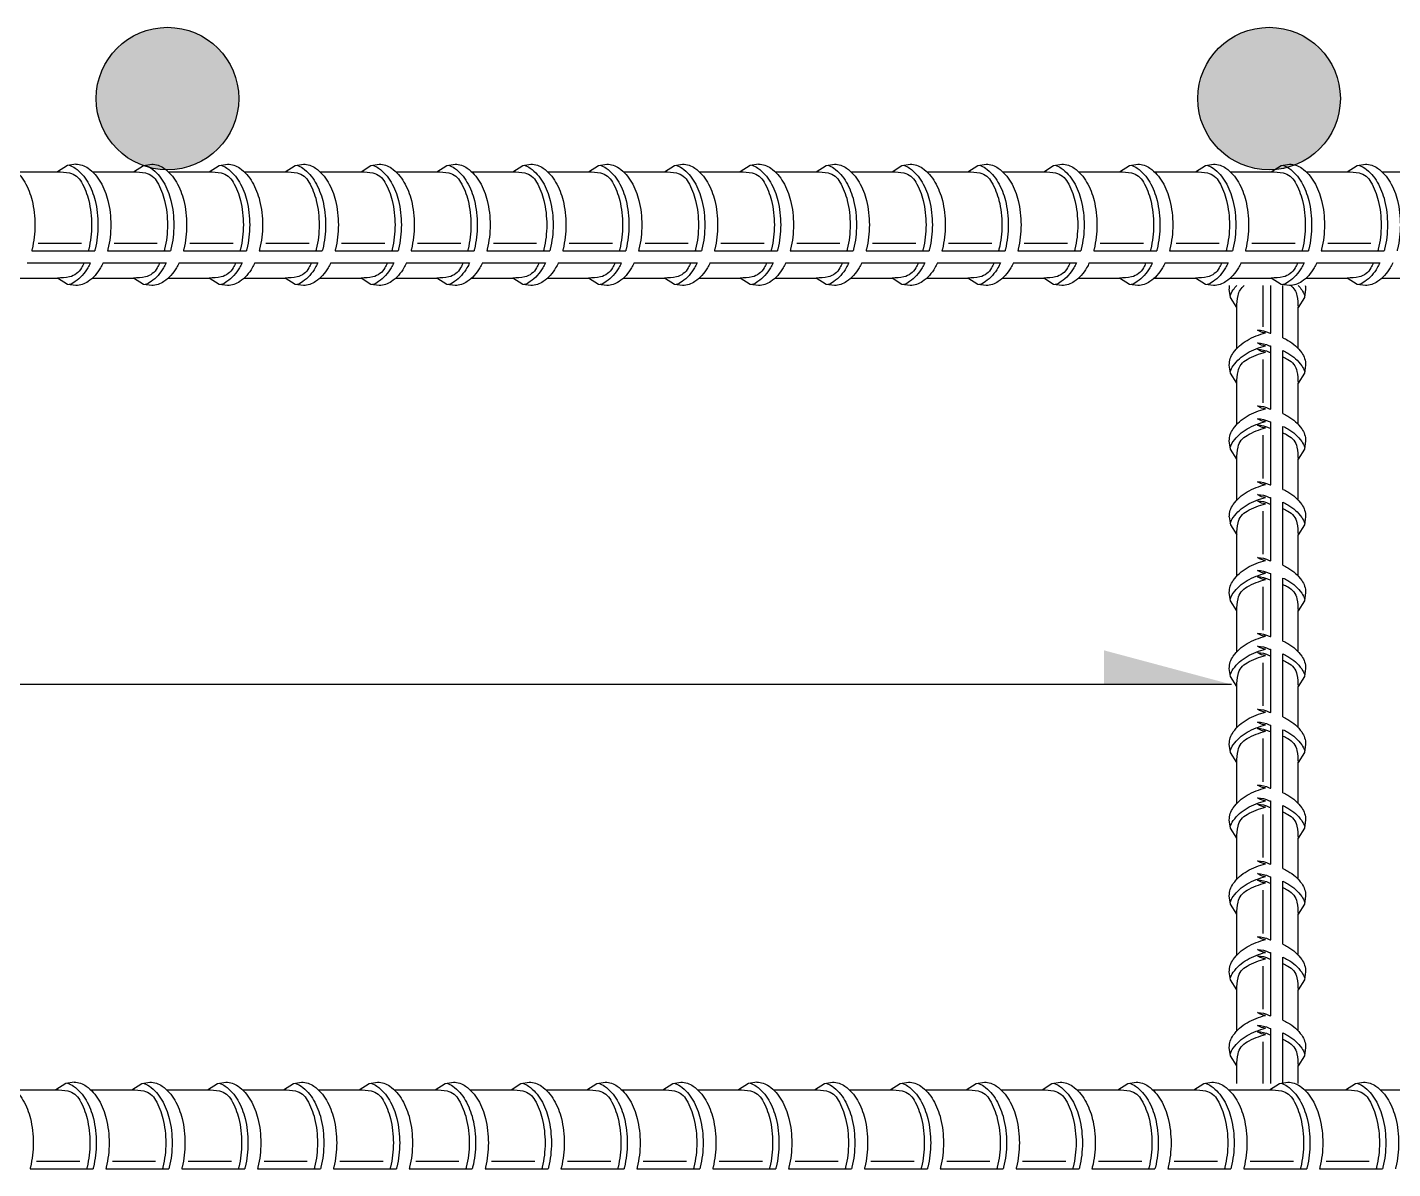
# Model space of a CAD drawing. Header units: millimetres. Extents: x -133 to 138, y -120 to 4.
# Drawn here: x -67.1 to -36.07, y -61.45 to -35.5 of the extents above; entities that cross this region are included whole.
import ezdxf

# ---------------------------------------------------------------- set-up
doc = ezdxf.new("R2010")
doc.units = ezdxf.units.MM
doc.header["$LTSCALE"] = 500
doc.header["$MEASUREMENT"] = 0

# ---------------------------------------------------------------- blocks, each defined once
blk = doc.blocks.new('arw1')
at = {"color": 1}
blk.add_solid([(0, 0), (2.898, 0.776), (2.898, 0)], dxfattribs=at)

msp = doc.modelspace()

# ---------------------------------------------------------------- hatches: boundary and pattern name
h = msp.add_hatch(color=1)
h.paths.add_polyline_path([(-87.321, -37.124, 1), (-90.561, -37.124, 1)])
h.paths.add_polyline_path([(-62.29, -37.124, 1), (-65.53, -37.124, 1)])
h.paths.add_polyline_path([(-37.258, -37.124, 1), (-40.498, -37.124, 1)])

# ---------------------------------------------------------------- linework, layer by layer
at = {"color": 1}
for p, q in [((-66.18, -38.644), (-66.407, -38.789)), ((-65.993, -38.617), (-66.18, -38.644)), ((-50.667, -38.644), (-50.893, -38.789)), ((-50.48, -38.617), (-50.667, -38.644)), ((-67.338, -38.789), (-66.403, -38.789)), ((-65.614, -38.789), (-64.68, -38.789)), ((-63.891, -38.789), (-62.956, -38.789)), ((-62.167, -38.789), (-61.232, -38.789)), ((-60.443, -38.789), (-59.509, -38.789)), ((-58.72, -38.789), (-57.785, -38.789)), ((-56.996, -38.789), (-56.061, -38.789)), ((-55.272, -38.789), (-54.338, -38.789)), ((-53.549, -38.789), (-52.614, -38.789)), ((-51.825, -38.789), (-50.89, -38.789)), ((-50.101, -38.789), (-49.167, -38.789)), ((-48.377, -38.789), (-47.443, -38.789)), ((-46.654, -38.789), (-45.719, -38.789)), ((-44.93, -38.789), (-43.996, -38.789)), ((-43.206, -38.789), (-42.272, -38.789)), ((-41.483, -38.789), (-40.548, -38.789)), ((-39.759, -38.789), (-38.824, -38.789)), ((-38.035, -38.789), (-37.101, -38.789)), ((-36.312, -38.789), (-35.377, -38.789)), ((-66.995, -40.582), (-65.563, -40.582)), ((-66.847, -40.41), (-65.865, -40.41)), ((-65.271, -40.582), (-63.839, -40.582)), ((-65.124, -40.41), (-64.142, -40.41)), ((-63.547, -40.582), (-62.115, -40.582)), ((-63.4, -40.41), (-62.418, -40.41)), ((-61.824, -40.582), (-60.392, -40.582)), ((-61.676, -40.41), (-60.694, -40.41)), ((-60.1, -40.582), (-58.668, -40.582)), ((-59.953, -40.41), (-58.971, -40.41)), ((-58.376, -40.582), (-56.944, -40.582)), ((-58.229, -40.41), (-57.247, -40.41)), ((-56.653, -40.582), (-55.221, -40.582)), ((-56.505, -40.41), (-55.523, -40.41)), ((-54.929, -40.582), (-53.497, -40.582)), ((-54.782, -40.41), (-53.8, -40.41)), ((-53.205, -40.582), (-51.773, -40.582)), ((-53.058, -40.41), (-52.076, -40.41)), ((-51.482, -40.582), (-50.049, -40.582)), ((-51.334, -40.41), (-50.352, -40.41)), ((-49.758, -40.582), (-48.326, -40.582)), ((-49.611, -40.41), (-48.629, -40.41)), ((-48.034, -40.582), (-46.602, -40.582)), ((-47.887, -40.41), (-46.905, -40.41)), ((-46.311, -40.582), (-44.878, -40.582)), ((-46.163, -40.41), (-45.181, -40.41)), ((-44.587, -40.582), (-43.155, -40.582)), ((-44.44, -40.41), (-43.457, -40.41)), ((-42.863, -40.582), (-41.431, -40.582)), ((-42.716, -40.41), (-41.734, -40.41)), ((-41.14, -40.582), (-39.707, -40.582)), ((-40.992, -40.41), (-40.01, -40.41)), ((-39.416, -40.582), (-37.984, -40.582)), ((-39.269, -40.41), (-38.286, -40.41)), ((-37.692, -40.582), (-36.26, -40.582)), ((-37.545, -40.41), (-36.563, -40.41)), ((-67.095, -40.858), (-65.663, -40.858)), ((-65.371, -40.858), (-63.939, -40.858)), ((-63.648, -40.858), (-62.216, -40.858)), ((-61.924, -40.858), (-60.492, -40.858)), ((-60.2, -40.858), (-58.768, -40.858)), ((-58.477, -40.858), (-57.045, -40.858)), ((-56.753, -40.858), (-55.321, -40.858)), ((-55.029, -40.858), (-53.597, -40.858)), ((-53.306, -40.858), (-51.873, -40.858)), ((-51.582, -40.858), (-50.15, -40.858)), ((-49.858, -40.858), (-48.426, -40.858)), ((-48.135, -40.858), (-46.702, -40.858)), ((-46.411, -40.858), (-44.979, -40.858)), ((-44.687, -40.858), (-43.255, -40.858)), ((-42.964, -40.858), (-41.531, -40.858)), ((-41.24, -40.858), (-39.808, -40.858)), ((-39.516, -40.858), (-38.084, -40.858)), ((-37.792, -40.858), (-36.36, -40.858)), ((-67.338, -41.203), (-66.403, -41.203)), ((-66.18, -41.348), (-66.407, -41.203)), ((-65.614, -41.203), (-64.68, -41.203)), ((-63.891, -41.203), (-62.956, -41.203)), ((-62.167, -41.203), (-61.232, -41.203)), ((-60.443, -41.203), (-59.509, -41.203)), ((-58.72, -41.203), (-57.785, -41.203)), ((-56.996, -41.203), (-56.061, -41.203)), ((-55.272, -41.203), (-54.338, -41.203)), ((-53.549, -41.203), (-52.614, -41.203)), ((-51.825, -41.203), (-50.89, -41.203)), ((-50.667, -41.348), (-50.893, -41.203)), ((-50.101, -41.203), (-49.167, -41.203)), ((-48.377, -41.203), (-47.443, -41.203)), ((-46.654, -41.203), (-45.719, -41.203)), ((-44.93, -41.203), (-43.996, -41.203)), ((-43.206, -41.203), (-42.272, -41.203)), ((-41.483, -41.203), (-40.548, -41.203)), ((-39.759, -41.203), (-38.824, -41.203)), ((-38.035, -41.203), (-37.101, -41.203)), ((-36.312, -41.203), (-35.377, -41.203)), ((-65.993, -41.375), (-66.18, -41.348)), ((-50.48, -41.375), (-50.667, -41.348)), ((-39.012, -42.313), (-39.012, -41.375)), ((-38.84, -42.46), (-38.84, -41.375)), ((-38.564, -42.561), (-38.564, -41.375)), ((-39.609, -42.804), (-39.609, -41.869)), ((-39.609, -42.804), (-39.609, -41.869)), ((-38.219, -42.804), (-38.219, -41.869)), ((-38.219, -42.804), (-38.219, -41.869)), ((-38.84, -44.184), (-38.84, -42.752)), ((-39.012, -44.037), (-39.012, -43.055)), ((-38.564, -44.284), (-38.564, -42.852)), ((-39.609, -44.527), (-39.609, -43.593)), ((-38.219, -44.527), (-38.219, -43.593)), ((-38.84, -45.908), (-38.84, -44.476)), ((-38.564, -46.008), (-38.564, -44.576)), ((-39.012, -45.76), (-39.012, -44.778)), ((-39.609, -46.251), (-39.609, -45.316)), ((-38.219, -46.251), (-38.219, -45.316)), ((-38.84, -47.631), (-38.84, -46.199)), ((-39.012, -47.484), (-39.012, -46.502)), ((-38.564, -47.732), (-38.564, -46.3)), ((-39.781, -46.63), (-39.754, -46.817)), ((-39.754, -46.817), (-39.609, -47.043)), ((-38.073, -46.817), (-38.219, -47.043)), ((-38.047, -46.63), (-38.073, -46.817)), ((-39.609, -47.975), (-39.609, -47.04)), ((-38.219, -47.975), (-38.219, -47.04)), ((-38.84, -49.355), (-38.84, -47.923)), ((-38.564, -49.455), (-38.564, -48.023)), ((-39.012, -49.208), (-39.012, -48.226)), ((-39.609, -49.698), (-39.609, -48.764)), ((-38.219, -49.698), (-38.219, -48.764)), ((-39.012, -50.931), (-39.012, -49.949)), ((-38.84, -51.079), (-38.84, -49.647)), ((-38.564, -51.179), (-38.564, -49.747)), ((-39.728, -50.444), (-133.068, -50.444)), ((-39.609, -51.422), (-39.609, -50.487)), ((-38.219, -51.422), (-38.219, -50.487)), ((-38.84, -52.802), (-38.84, -51.37)), ((-38.564, -52.903), (-38.564, -51.471)), ((-39.012, -52.655), (-39.012, -51.673)), ((-39.609, -53.146), (-39.609, -52.211)), ((-38.219, -53.146), (-38.219, -52.211)), ((-38.84, -54.526), (-38.84, -53.094)), ((-38.564, -54.626), (-38.564, -53.194)), ((-39.012, -54.379), (-39.012, -53.397)), ((-39.609, -54.869), (-39.609, -53.935)), ((-38.219, -54.869), (-38.219, -53.935)), ((-38.84, -56.25), (-38.84, -54.818)), ((-39.012, -56.103), (-39.012, -55.12)), ((-38.564, -56.35), (-38.564, -54.918)), ((-39.609, -56.593), (-39.609, -55.658)), ((-38.219, -56.593), (-38.219, -55.658)), ((-38.84, -57.973), (-38.84, -56.541)), ((-38.564, -58.074), (-38.564, -56.642)), ((-39.012, -57.826), (-39.012, -56.844)), ((-39.609, -58.317), (-39.609, -57.382)), ((-38.219, -58.317), (-38.219, -57.382)), ((-38.84, -59.513), (-38.84, -58.265)), ((-39.012, -59.513), (-39.012, -58.568)), ((-38.564, -59.513), (-38.564, -58.365)), ((-39.609, -59.513), (-39.609, -59.106)), ((-38.219, -59.513), (-38.219, -59.106)), ((-66.219, -59.513), (-66.445, -59.659)), ((-66.032, -59.486), (-66.219, -59.513)), ((-50.706, -59.513), (-50.932, -59.659)), ((-50.519, -59.486), (-50.706, -59.513)), ((-67.377, -59.659), (-66.442, -59.659)), ((-65.653, -59.659), (-64.718, -59.659)), ((-63.929, -59.659), (-62.995, -59.659)), ((-62.206, -59.659), (-61.271, -59.659)), ((-60.482, -59.659), (-59.547, -59.659)), ((-58.758, -59.659), (-57.824, -59.659)), ((-57.035, -59.659), (-56.1, -59.659)), ((-55.311, -59.659), (-54.376, -59.659)), ((-53.587, -59.659), (-52.653, -59.659)), ((-51.863, -59.659), (-50.929, -59.659)), ((-50.14, -59.659), (-49.205, -59.659)), ((-48.416, -59.659), (-47.482, -59.659)), ((-46.692, -59.659), (-45.758, -59.659)), ((-44.969, -59.659), (-44.034, -59.659)), ((-43.245, -59.659), (-42.31, -59.659)), ((-41.521, -59.659), (-40.587, -59.659)), ((-39.798, -59.659), (-38.863, -59.659)), ((-38.074, -59.659), (-37.139, -59.659)), ((-36.35, -59.659), (-35.416, -59.659)), ((-66.886, -61.279), (-65.904, -61.279)), ((-65.162, -61.279), (-64.18, -61.279)), ((-63.439, -61.279), (-62.457, -61.279)), ((-61.715, -61.279), (-60.733, -61.279)), ((-59.991, -61.279), (-59.009, -61.279)), ((-58.268, -61.279), (-57.286, -61.279)), ((-56.544, -61.279), (-55.562, -61.279)), ((-54.82, -61.279), (-53.838, -61.279)), ((-53.097, -61.279), (-52.115, -61.279)), ((-51.373, -61.279), (-50.391, -61.279)), ((-49.649, -61.279), (-48.667, -61.279)), ((-47.926, -61.279), (-46.943, -61.279)), ((-46.202, -61.279), (-45.22, -61.279)), ((-44.478, -61.279), (-43.496, -61.279)), ((-42.755, -61.279), (-41.772, -61.279)), ((-41.031, -61.279), (-40.049, -61.279)), ((-39.307, -61.279), (-38.325, -61.279)), ((-37.583, -61.279), (-36.601, -61.279)), ((-67.033, -61.451), (-65.601, -61.451)), ((-65.31, -61.451), (-63.878, -61.451)), ((-63.586, -61.451), (-62.154, -61.451)), ((-61.862, -61.451), (-60.43, -61.451)), ((-60.139, -61.451), (-58.707, -61.451)), ((-58.415, -61.451), (-56.983, -61.451)), ((-56.691, -61.451), (-55.259, -61.451)), ((-54.968, -61.451), (-53.535, -61.451)), ((-53.244, -61.451), (-51.812, -61.451)), ((-51.52, -61.451), (-50.088, -61.451)), ((-49.797, -61.451), (-48.364, -61.451)), ((-48.073, -61.451), (-46.641, -61.451)), ((-46.349, -61.451), (-44.917, -61.451)), ((-44.626, -61.451), (-43.193, -61.451)), ((-42.902, -61.451), (-41.47, -61.451)), ((-41.178, -61.451), (-39.746, -61.451)), ((-39.454, -61.451), (-38.022, -61.451)), ((-37.731, -61.451), (-36.299, -61.451))]:
    msp.add_line(p, q, dxfattribs=at)
for points in [[(-68.13, -38.789), (-67.904, -38.644), (-67.717, -38.617, -0.156984), (-67.439, -38.706, -0.106606), (-67.154, -39.021, -0.072284), (-66.987, -39.442, -0.05869), (-66.921, -39.996, -0.05869), (-66.987, -40.55, -0.005285), (-66.995, -40.582, -0.106606)], [(-66.143, -38.638, -0.080536), (-66.007, -38.706, -0.106606), (-65.722, -39.021, -0.072284), (-65.555, -39.442, -0.05869), (-65.489, -39.996, -0.05869), (-65.555, -40.55, -0.005285), (-65.563, -40.582, -0.106606)], [(-65.993, -38.617, -0.156984), (-65.715, -38.706, -0.106606), (-65.431, -39.021, -0.072284), (-65.263, -39.442, -0.05869), (-65.198, -39.996, -0.05869), (-65.263, -40.55, -0.005285), (-65.271, -40.582, -0.106606)], [(-64.683, -38.789), (-64.457, -38.644), (-64.269, -38.617, -0.156984), (-63.992, -38.706, -0.106606), (-63.707, -39.021, -0.072284), (-63.539, -39.442, -0.05869), (-63.474, -39.996, -0.05869), (-63.539, -40.55, -0.005285), (-63.547, -40.582, -0.106606)], [(-64.42, -38.638, -0.080536), (-64.283, -38.706, -0.106606), (-63.999, -39.021, -0.072284), (-63.831, -39.442, -0.05869), (-63.766, -39.996, -0.05869), (-63.831, -40.55, -0.005285), (-63.839, -40.582, -0.106606)], [(-62.959, -38.789), (-62.733, -38.644), (-62.546, -38.617, -0.156984), (-62.268, -38.706, -0.106606), (-61.983, -39.021, -0.072284), (-61.816, -39.442, -0.05869), (-61.75, -39.996, -0.05869), (-61.816, -40.55, -0.005285), (-61.824, -40.582, -0.106606)], [(-62.696, -38.638, -0.080536), (-62.559, -38.706, -0.106606), (-62.275, -39.021, -0.072284), (-62.107, -39.442, -0.05869), (-62.042, -39.996, -0.05869), (-62.107, -40.55, -0.005285), (-62.115, -40.582, -0.106606)], [(-61.236, -38.789), (-61.009, -38.644), (-60.822, -38.617, -0.156984), (-60.544, -38.706, -0.106606), (-60.26, -39.021, -0.072284), (-60.092, -39.442, -0.05869), (-60.027, -39.996, -0.05869), (-60.092, -40.55, -0.005285), (-60.1, -40.582, -0.106606)], [(-60.972, -38.638, -0.080536), (-60.836, -38.706, -0.106606), (-60.551, -39.021, -0.072284), (-60.383, -39.442, -0.05869), (-60.318, -39.996, -0.05869), (-60.383, -40.55, -0.005285), (-60.392, -40.582, -0.106606)], [(-59.512, -38.789), (-59.286, -38.644), (-59.098, -38.617, -0.156984), (-58.821, -38.706, -0.106606), (-58.536, -39.021, -0.072284), (-58.368, -39.442, -0.05869), (-58.303, -39.996, -0.05869), (-58.368, -40.55, -0.005285), (-58.376, -40.582, -0.106606)], [(-59.249, -38.638, -0.080536), (-59.112, -38.706, -0.106606), (-58.828, -39.021, -0.072284), (-58.66, -39.442, -0.05869), (-58.595, -39.996, -0.05869), (-58.66, -40.55, -0.005285), (-58.668, -40.582, -0.106606)], [(-57.788, -38.789), (-57.562, -38.644), (-57.375, -38.617, -0.156984), (-57.097, -38.706, -0.106606), (-56.812, -39.021, -0.072284), (-56.645, -39.442, -0.05869), (-56.579, -39.996, -0.05869), (-56.645, -40.55, -0.005285), (-56.653, -40.582, -0.106606)], [(-57.525, -38.638, -0.080536), (-57.388, -38.706, -0.106606), (-57.104, -39.021, -0.072284), (-56.936, -39.442, -0.05869), (-56.871, -39.996, -0.05869), (-56.936, -40.55, -0.005285), (-56.944, -40.582, -0.106606)], [(-56.065, -38.789), (-55.838, -38.644), (-55.651, -38.617, -0.156984), (-55.373, -38.706, -0.106606), (-55.089, -39.021, -0.072284), (-54.921, -39.442, -0.05869), (-54.856, -39.996, -0.05869), (-54.921, -40.55, -0.005285), (-54.929, -40.582, -0.106606)], [(-55.801, -38.638, -0.080536), (-55.665, -38.706, -0.106606), (-55.38, -39.021, -0.072284), (-55.212, -39.442, -0.05869), (-55.147, -39.996, -0.05869), (-55.212, -40.55, -0.005285), (-55.221, -40.582, -0.106606)], [(-54.341, -38.789), (-54.115, -38.644), (-53.927, -38.617, -0.156984), (-53.649, -38.706, -0.106606), (-53.365, -39.021, -0.072284), (-53.197, -39.442, -0.05869), (-53.132, -39.996, -0.05869), (-53.197, -40.55, -0.005285), (-53.205, -40.582, -0.106606)], [(-54.077, -38.638, -0.080536), (-53.941, -38.706, -0.106606), (-53.656, -39.021, -0.072284), (-53.489, -39.442, -0.05869), (-53.424, -39.996, -0.05869), (-53.489, -40.55, -0.005285), (-53.497, -40.582, -0.106606)], [(-52.617, -38.789), (-52.391, -38.644), (-52.204, -38.617, -0.156984), (-51.926, -38.706, -0.106606), (-51.641, -39.021, -0.072284), (-51.474, -39.442, -0.05869), (-51.408, -39.996, -0.05869), (-51.474, -40.55, -0.005285), (-51.482, -40.582, -0.106606)], [(-52.354, -38.638, -0.080536), (-52.217, -38.706, -0.106606), (-51.933, -39.021, -0.072284), (-51.765, -39.442, -0.05869), (-51.7, -39.996, -0.05869), (-51.765, -40.55, -0.005285), (-51.773, -40.582, -0.106606)], [(-50.63, -38.638, -0.080536), (-50.494, -38.706, -0.106606), (-50.209, -39.021, -0.072284), (-50.041, -39.442, -0.05869), (-49.976, -39.996, -0.05869), (-50.041, -40.55, -0.005285), (-50.049, -40.582, -0.106606)], [(-50.48, -38.617, -0.156984), (-50.202, -38.706, -0.106606), (-49.918, -39.021, -0.072284), (-49.75, -39.442, -0.05869), (-49.685, -39.996, -0.05869), (-49.75, -40.55, -0.005285), (-49.758, -40.582, -0.106606)], [(-49.17, -38.789), (-48.944, -38.644), (-48.756, -38.617, -0.156984), (-48.478, -38.706, -0.106606), (-48.194, -39.021, -0.072284), (-48.026, -39.442, -0.05869), (-47.961, -39.996, -0.05869), (-48.026, -40.55, -0.005285), (-48.034, -40.582, -0.106606)], [(-48.906, -38.638, -0.080536), (-48.77, -38.706, -0.106606), (-48.485, -39.021, -0.072284), (-48.318, -39.442, -0.05869), (-48.253, -39.996, -0.05869), (-48.318, -40.55, -0.005285), (-48.326, -40.582, -0.106606)], [(-47.446, -38.789), (-47.22, -38.644), (-47.033, -38.617, -0.156984), (-46.755, -38.706, -0.106606), (-46.47, -39.021, -0.072284), (-46.302, -39.442, -0.05869), (-46.237, -39.996, -0.05869), (-46.302, -40.55, -0.005285), (-46.311, -40.582, -0.106606)], [(-47.183, -38.638, -0.080536), (-47.046, -38.706, -0.106606), (-46.762, -39.021, -0.072284), (-46.594, -39.442, -0.05869), (-46.529, -39.996, -0.05869), (-46.594, -40.55, -0.005285), (-46.602, -40.582, -0.106606)], [(-45.722, -38.789), (-45.496, -38.644), (-45.309, -38.617, -0.156984), (-45.031, -38.706, -0.106606), (-44.747, -39.021, -0.072284), (-44.579, -39.442, -0.05869), (-44.514, -39.996, -0.05869), (-44.579, -40.55, -0.005285), (-44.587, -40.582, -0.106606)], [(-45.459, -38.638, -0.080536), (-45.323, -38.706, -0.106606), (-45.038, -39.021, -0.072284), (-44.87, -39.442, -0.05869), (-44.805, -39.996, -0.05869), (-44.87, -40.55, -0.005285), (-44.878, -40.582, -0.106606)], [(-43.999, -38.789), (-43.773, -38.644), (-43.585, -38.617, -0.156984), (-43.307, -38.706, -0.106606), (-43.023, -39.021, -0.072284), (-42.855, -39.442, -0.05869), (-42.79, -39.996, -0.05869), (-42.855, -40.55, -0.005285), (-42.863, -40.582, -0.106606)], [(-43.735, -38.638, -0.080536), (-43.599, -38.706, -0.106606), (-43.314, -39.021, -0.072284), (-43.147, -39.442, -0.05869), (-43.081, -39.996, -0.05869), (-43.147, -40.55, -0.005285), (-43.155, -40.582, -0.106606)], [(-42.275, -38.789), (-42.049, -38.644), (-41.861, -38.617, -0.156984), (-41.584, -38.706, -0.106606), (-41.299, -39.021, -0.072284), (-41.131, -39.442, -0.05869), (-41.066, -39.996, -0.05869), (-41.131, -40.55, -0.005285), (-41.14, -40.582, -0.106606)], [(-42.012, -38.638, -0.080536), (-41.875, -38.706, -0.106606), (-41.591, -39.021, -0.072284), (-41.423, -39.442, -0.05869), (-41.358, -39.996, -0.05869), (-41.423, -40.55, -0.005285), (-41.431, -40.582, -0.106606)], [(-40.551, -38.789), (-40.325, -38.644), (-40.138, -38.617, -0.156984), (-39.86, -38.706, -0.106606), (-39.575, -39.021, -0.072284), (-39.408, -39.442, -0.05869), (-39.343, -39.996, -0.05869), (-39.408, -40.55, -0.005285), (-39.416, -40.582, -0.106606)], [(-40.288, -38.638, -0.080536), (-40.152, -38.706, -0.106606), (-39.867, -39.021, -0.072284), (-39.699, -39.442, -0.05869), (-39.634, -39.996, -0.05869), (-39.699, -40.55, -0.005285), (-39.707, -40.582, -0.106606)], [(-38.828, -38.789), (-38.601, -38.644), (-38.414, -38.617, -0.156984), (-38.136, -38.706, -0.106606), (-37.852, -39.021, -0.072284), (-37.684, -39.442, -0.05869), (-37.619, -39.996, -0.05869), (-37.684, -40.55, -0.005285), (-37.692, -40.582, -0.106606)], [(-38.564, -38.638, -0.080536), (-38.428, -38.706, -0.106606), (-38.143, -39.021, -0.072284), (-37.976, -39.442, -0.05869), (-37.91, -39.996, -0.05869), (-37.976, -40.55, -0.005285), (-37.984, -40.582, -0.106606)], [(-37.104, -38.789), (-36.878, -38.644), (-36.69, -38.617, -0.156984), (-36.413, -38.706, -0.106606), (-36.128, -39.021, -0.072284), (-35.96, -39.442, -0.05869), (-35.895, -39.996, -0.05869), (-35.96, -40.55, -0.005285), (-35.968, -40.582, -0.106606)], [(-36.841, -38.638, -0.080536), (-36.704, -38.706, -0.106606), (-36.42, -39.021, -0.072284), (-36.252, -39.442, -0.05869), (-36.187, -39.996, -0.05869), (-36.252, -40.55, -0.005285), (-36.26, -40.582, -0.106606)], [(-66.407, -38.789, -0.047901), (-66.135, -38.815, -0.22525), (-65.867, -39.021, -0.072284), (-65.699, -39.442, -0.05869), (-65.634, -39.996, -0.05869), (-65.699, -40.55, -0.005285), (-65.707, -40.582, -0.22525)], [(-64.683, -38.789, -0.047901), (-64.412, -38.815, -0.22525), (-64.143, -39.021, -0.072284), (-63.975, -39.442, -0.05869), (-63.91, -39.996, -0.05869), (-63.975, -40.55, -0.005285), (-63.983, -40.582, -0.22525)], [(-62.959, -38.789, -0.047901), (-62.688, -38.815, -0.22525), (-62.419, -39.021, -0.072284), (-62.251, -39.442, -0.05869), (-62.186, -39.996, -0.05869), (-62.251, -40.55, -0.005285), (-62.26, -40.582, -0.22525)], [(-61.236, -38.789, -0.047901), (-60.964, -38.815, -0.22525), (-60.695, -39.021, -0.072284), (-60.528, -39.442, -0.05869), (-60.463, -39.996, -0.05869), (-60.528, -40.55, -0.005285), (-60.536, -40.582, -0.22525)], [(-59.512, -38.789, -0.047901), (-59.241, -38.815, -0.22525), (-58.972, -39.021, -0.072284), (-58.804, -39.442, -0.05869), (-58.739, -39.996, -0.05869), (-58.804, -40.55, -0.005285), (-58.812, -40.582, -0.22525)], [(-57.788, -38.789, -0.047901), (-57.517, -38.815, -0.22525), (-57.248, -39.021, -0.072284), (-57.08, -39.442, -0.05869), (-57.015, -39.996, -0.05869), (-57.08, -40.55, -0.005285), (-57.088, -40.582, -0.22525)], [(-56.065, -38.789, -0.047901), (-55.793, -38.815, -0.22525), (-55.524, -39.021, -0.072284), (-55.357, -39.442, -0.05869), (-55.292, -39.996, -0.05869), (-55.357, -40.55, -0.005285), (-55.365, -40.582, -0.22525)], [(-54.341, -38.789, -0.047901), (-54.07, -38.815, -0.22525), (-53.801, -39.021, -0.072284), (-53.633, -39.442, -0.05869), (-53.568, -39.996, -0.05869), (-53.633, -40.55, -0.005285), (-53.641, -40.582, -0.22525)], [(-52.617, -38.789, -0.047901), (-52.346, -38.815, -0.22525), (-52.077, -39.021, -0.072284), (-51.909, -39.442, -0.05869), (-51.844, -39.996, -0.05869), (-51.909, -40.55, -0.005285), (-51.917, -40.582, -0.22525)], [(-50.893, -38.789, -0.047901), (-50.622, -38.815, -0.22525), (-50.353, -39.021, -0.072284), (-50.186, -39.442, -0.05869), (-50.12, -39.996, -0.05869), (-50.186, -40.55, -0.005285), (-50.194, -40.582, -0.22525)], [(-49.17, -38.789, -0.047901), (-48.899, -38.815, -0.22525), (-48.63, -39.021, -0.072284), (-48.462, -39.442, -0.05869), (-48.397, -39.996, -0.05869), (-48.462, -40.55, -0.005285), (-48.47, -40.582, -0.22525)], [(-47.446, -38.789, -0.047901), (-47.175, -38.815, -0.22525), (-46.906, -39.021, -0.072284), (-46.738, -39.442, -0.05869), (-46.673, -39.996, -0.05869), (-46.738, -40.55, -0.005285), (-46.746, -40.582, -0.22525)], [(-45.722, -38.789, -0.047901), (-45.451, -38.815, -0.22525), (-45.182, -39.021, -0.072284), (-45.015, -39.442, -0.05869), (-44.949, -39.996, -0.05869), (-45.015, -40.55, -0.005285), (-45.023, -40.582, -0.22525)], [(-43.999, -38.789, -0.047901), (-43.728, -38.815, -0.22525), (-43.459, -39.021, -0.072284), (-43.291, -39.442, -0.05869), (-43.226, -39.996, -0.05869), (-43.291, -40.55, -0.005285), (-43.299, -40.582, -0.22525)], [(-42.275, -38.789, -0.047901), (-42.004, -38.815, -0.22525), (-41.735, -39.021, -0.072284), (-41.567, -39.442, -0.05869), (-41.502, -39.996, -0.05869), (-41.567, -40.55, -0.005285), (-41.575, -40.582, -0.22525)], [(-40.551, -38.789, -0.047901), (-40.28, -38.815, -0.22525), (-40.011, -39.021, -0.072284), (-39.844, -39.442, -0.05869), (-39.778, -39.996, -0.05869), (-39.844, -40.55, -0.005285), (-39.852, -40.582, -0.22525)], [(-38.828, -38.789, -0.047901), (-38.557, -38.815, -0.22525), (-38.288, -39.021, -0.072284), (-38.12, -39.442, -0.05869), (-38.055, -39.996, -0.05869), (-38.12, -40.55, -0.005285), (-38.128, -40.582, -0.22525)], [(-37.104, -38.789, -0.047901), (-36.833, -38.815, -0.22525), (-36.564, -39.021, -0.072284), (-36.396, -39.442, -0.05869), (-36.331, -39.996, -0.05869), (-36.396, -40.55, -0.005285), (-36.404, -40.582, -0.22525)], [(-65.807, -40.858, -0.020276), (-65.867, -40.971, -0.22525), (-66.135, -41.177, -0.047901), (-66.407, -41.203)], [(-65.663, -40.858, -0.020276), (-65.722, -40.971, -0.106606), (-66.007, -41.285, -0.080536), (-66.143, -41.353, -0.156984)], [(-65.371, -40.858, -0.020276), (-65.431, -40.971, -0.106606), (-65.715, -41.285, -0.156984), (-65.993, -41.375, -0.156984)], [(-64.084, -40.858, -0.020276), (-64.143, -40.971, -0.22525), (-64.412, -41.177, -0.047901), (-64.683, -41.203)], [(-63.648, -40.858, -0.020276), (-63.707, -40.971, -0.106606), (-63.992, -41.285, -0.156984), (-64.269, -41.375), (-64.457, -41.348), (-64.683, -41.203)], [(-63.939, -40.858, -0.020276), (-63.999, -40.971, -0.106606), (-64.283, -41.285, -0.080536), (-64.42, -41.353, -0.156984)], [(-62.36, -40.858, -0.020276), (-62.419, -40.971, -0.22525), (-62.688, -41.177, -0.047901), (-62.959, -41.203)], [(-61.924, -40.858, -0.020276), (-61.983, -40.971, -0.106606), (-62.268, -41.285, -0.156984), (-62.546, -41.375), (-62.733, -41.348), (-62.959, -41.203)], [(-62.216, -40.858, -0.020276), (-62.275, -40.971, -0.106606), (-62.559, -41.285, -0.080536), (-62.696, -41.353, -0.156984)], [(-60.636, -40.858, -0.020276), (-60.695, -40.971, -0.22525), (-60.964, -41.177, -0.047901), (-61.236, -41.203)], [(-60.2, -40.858, -0.020276), (-60.26, -40.971, -0.106606), (-60.544, -41.285, -0.156984), (-60.822, -41.375), (-61.009, -41.348), (-61.236, -41.203)], [(-60.492, -40.858, -0.020276), (-60.551, -40.971, -0.106606), (-60.836, -41.285, -0.080536), (-60.972, -41.353, -0.156984)], [(-58.477, -40.858, -0.020276), (-58.536, -40.971, -0.106606), (-58.821, -41.285, -0.156984), (-59.098, -41.375), (-59.286, -41.348), (-59.512, -41.203)], [(-58.912, -40.858, -0.020276), (-58.972, -40.971, -0.22525), (-59.241, -41.177, -0.047901), (-59.512, -41.203)], [(-58.768, -40.858, -0.020276), (-58.828, -40.971, -0.106606), (-59.112, -41.285, -0.080536), (-59.249, -41.353, -0.156984)], [(-57.189, -40.858, -0.020276), (-57.248, -40.971, -0.22525), (-57.517, -41.177, -0.047901), (-57.788, -41.203)], [(-56.753, -40.858, -0.020276), (-56.812, -40.971, -0.106606), (-57.097, -41.285, -0.156984), (-57.375, -41.375), (-57.562, -41.348), (-57.788, -41.203)], [(-57.045, -40.858, -0.020276), (-57.104, -40.971, -0.106606), (-57.388, -41.285, -0.080536), (-57.525, -41.353, -0.156984)], [(-55.465, -40.858, -0.020276), (-55.524, -40.971, -0.22525), (-55.793, -41.177, -0.047901), (-56.065, -41.203)], [(-55.029, -40.858, -0.020276), (-55.089, -40.971, -0.106606), (-55.373, -41.285, -0.156984), (-55.651, -41.375), (-55.838, -41.348), (-56.065, -41.203)], [(-55.321, -40.858, -0.020276), (-55.38, -40.971, -0.106606), (-55.665, -41.285, -0.080536), (-55.801, -41.353, -0.156984)], [(-53.306, -40.858, -0.020276), (-53.365, -40.971, -0.106606), (-53.649, -41.285, -0.156984), (-53.927, -41.375), (-54.115, -41.348), (-54.341, -41.203)], [(-53.741, -40.858, -0.020276), (-53.801, -40.971, -0.22525), (-54.07, -41.177, -0.047901), (-54.341, -41.203)], [(-53.597, -40.858, -0.020276), (-53.656, -40.971, -0.106606), (-53.941, -41.285, -0.080536), (-54.077, -41.353, -0.156984)], [(-51.582, -40.858, -0.020276), (-51.641, -40.971, -0.106606), (-51.926, -41.285, -0.156984), (-52.204, -41.375), (-52.391, -41.348), (-52.617, -41.203)], [(-52.018, -40.858, -0.020276), (-52.077, -40.971, -0.22525), (-52.346, -41.177, -0.047901), (-52.617, -41.203)], [(-51.873, -40.858, -0.020276), (-51.933, -40.971, -0.106606), (-52.217, -41.285, -0.080536), (-52.354, -41.353, -0.156984)], [(-50.294, -40.858, -0.020276), (-50.353, -40.971, -0.22525), (-50.622, -41.177, -0.047901), (-50.893, -41.203)], [(-50.15, -40.858, -0.020276), (-50.209, -40.971, -0.106606), (-50.494, -41.285, -0.080536), (-50.63, -41.353, -0.156984)], [(-49.858, -40.858, -0.020276), (-49.918, -40.971, -0.106606), (-50.202, -41.285, -0.156984), (-50.48, -41.375, -0.156984)], [(-48.135, -40.858, -0.020276), (-48.194, -40.971, -0.106606), (-48.478, -41.285, -0.156984), (-48.756, -41.375), (-48.944, -41.348), (-49.17, -41.203)], [(-48.57, -40.858, -0.020276), (-48.63, -40.971, -0.22525), (-48.899, -41.177, -0.047901), (-49.17, -41.203)], [(-48.426, -40.858, -0.020276), (-48.485, -40.971, -0.106606), (-48.77, -41.285, -0.080536), (-48.906, -41.353, -0.156984)], [(-46.411, -40.858, -0.020276), (-46.47, -40.971, -0.106606), (-46.755, -41.285, -0.156984), (-47.033, -41.375), (-47.22, -41.348), (-47.446, -41.203)], [(-46.847, -40.858, -0.020276), (-46.906, -40.971, -0.22525), (-47.175, -41.177, -0.047901), (-47.446, -41.203)], [(-46.702, -40.858, -0.020276), (-46.762, -40.971, -0.106606), (-47.046, -41.285, -0.080536), (-47.183, -41.353, -0.156984)], [(-45.123, -40.858, -0.020276), (-45.182, -40.971, -0.22525), (-45.451, -41.177, -0.047901), (-45.722, -41.203)], [(-44.687, -40.858, -0.020276), (-44.747, -40.971, -0.106606), (-45.031, -41.285, -0.156984), (-45.309, -41.375), (-45.496, -41.348), (-45.722, -41.203)], [(-44.979, -40.858, -0.020276), (-45.038, -40.971, -0.106606), (-45.323, -41.285, -0.080536), (-45.459, -41.353, -0.156984)], [(-43.399, -40.858, -0.020276), (-43.459, -40.971, -0.22525), (-43.728, -41.177, -0.047901), (-43.999, -41.203)], [(-42.964, -40.858, -0.020276), (-43.023, -40.971, -0.106606), (-43.307, -41.285, -0.156984), (-43.585, -41.375), (-43.773, -41.348), (-43.999, -41.203)], [(-43.255, -40.858, -0.020276), (-43.314, -40.971, -0.106606), (-43.599, -41.285, -0.080536), (-43.735, -41.353, -0.156984)], [(-41.676, -40.858, -0.020276), (-41.735, -40.971, -0.22525), (-42.004, -41.177, -0.047901), (-42.275, -41.203)], [(-41.24, -40.858, -0.020276), (-41.299, -40.971, -0.106606), (-41.584, -41.285, -0.156984), (-41.861, -41.375), (-42.049, -41.348), (-42.275, -41.203)], [(-41.531, -40.858, -0.020276), (-41.591, -40.971, -0.106606), (-41.875, -41.285, -0.080536), (-42.012, -41.353, -0.156984)], [(-39.952, -40.858, -0.020276), (-40.011, -40.971, -0.22525), (-40.28, -41.177, -0.047901), (-40.551, -41.203)], [(-39.516, -40.858, -0.020276), (-39.575, -40.971, -0.106606), (-39.86, -41.285, -0.156984), (-40.138, -41.375), (-40.325, -41.348), (-40.551, -41.203)], [(-39.808, -40.858, -0.020276), (-39.867, -40.971, -0.106606), (-40.152, -41.285, -0.080536), (-40.288, -41.353, -0.156984)], [(-38.228, -40.858, -0.020276), (-38.288, -40.971, -0.22525), (-38.557, -41.177, -0.047901), (-38.828, -41.203)], [(-37.792, -40.858, -0.020276), (-37.852, -40.971, -0.106606), (-38.136, -41.285, -0.156984), (-38.414, -41.375), (-38.601, -41.348), (-38.828, -41.203)], [(-38.084, -40.858, -0.020276), (-38.143, -40.971, -0.106606), (-38.428, -41.285, -0.080536), (-38.564, -41.353, -0.156984)], [(-36.505, -40.858, -0.020276), (-36.564, -40.971, -0.22525), (-36.833, -41.177, -0.047901), (-37.104, -41.203)], [(-36.069, -40.858, -0.020276), (-36.128, -40.971, -0.106606), (-36.413, -41.285, -0.156984), (-36.69, -41.375), (-36.878, -41.348), (-37.104, -41.203)], [(-36.36, -40.858, -0.020276), (-36.42, -40.971, -0.106606), (-36.704, -41.285, -0.080536), (-36.841, -41.353, -0.156984)], [(-39.609, -41.872), (-39.754, -41.646), (-39.781, -41.459, -0.044238), (-39.774, -41.375, -0.044238)], [(-39.76, -41.609, -0.080536), (-39.692, -41.472, -0.031358), (-39.612, -41.375, -0.031358)], [(-39.609, -41.872, -0.047901), (-39.583, -41.601, -0.173385), (-39.443, -41.375, -0.173385)], [(-38.385, -41.375, -0.173385), (-38.245, -41.601, -0.047901), (-38.219, -41.872)], [(-38.054, -41.375, -0.044238), (-38.047, -41.459), (-38.073, -41.646), (-38.219, -41.872)], [(-38.216, -41.375, -0.031358), (-38.136, -41.472, -0.080536), (-38.068, -41.609)], [(-39.609, -43.596), (-39.754, -43.37), (-39.781, -43.182, -0.156984), (-39.692, -42.905, -0.106606), (-39.377, -42.62, -0.072284), (-38.956, -42.452, -0.168799), (-39.138, -42.387, -0.11924), (-38.872, -42.452, -0.005285), (-38.84, -42.46)], [(-39.76, -43.333, -0.080536), (-39.692, -43.196, -0.106606), (-39.377, -42.912, -0.072284), (-38.956, -42.744, -0.168799), (-39.138, -42.679, -0.11924), (-38.872, -42.744, -0.005285), (-38.84, -42.752)], [(-38.564, -42.561, -0.020276), (-38.451, -42.62, -0.106606), (-38.136, -42.905, -0.156984), (-38.047, -43.182), (-38.073, -43.37), (-38.219, -43.596)], [(-39.609, -43.596, -0.047901), (-39.583, -43.325, -0.22525), (-39.377, -43.056, -0.072284), (-38.956, -42.888, -0.168799), (-39.138, -42.823, -0.11924), (-38.872, -42.888, -0.005285), (-38.84, -42.896)], [(-38.564, -42.852, -0.020276), (-38.451, -42.912, -0.106606), (-38.136, -43.196, -0.080536), (-38.068, -43.333)], [(-38.564, -42.997, -0.020276), (-38.451, -43.056, -0.22525), (-38.245, -43.325, -0.047901), (-38.219, -43.596)], [(-39.609, -45.32), (-39.754, -45.093), (-39.781, -44.906, -0.156984), (-39.692, -44.628, -0.106606), (-39.377, -44.344, -0.072284), (-38.956, -44.176, -0.168799), (-39.138, -44.111, -0.11924), (-38.872, -44.176, -0.005285), (-38.84, -44.184)], [(-38.564, -44.284, -0.020276), (-38.451, -44.344, -0.106606), (-38.136, -44.628, -0.156984), (-38.047, -44.906), (-38.073, -45.093), (-38.219, -45.32)], [(-39.76, -45.056, -0.080536), (-39.692, -44.92, -0.106606), (-39.377, -44.635, -0.072284), (-38.956, -44.468, -0.168799), (-39.138, -44.402, -0.11924), (-38.872, -44.468, -0.005285), (-38.84, -44.476)], [(-39.609, -45.32, -0.047901), (-39.583, -45.048, -0.22525), (-39.377, -44.78, -0.072284), (-38.956, -44.612, -0.168799), (-39.138, -44.547, -0.11924), (-38.872, -44.612, -0.005285), (-38.84, -44.62)], [(-38.564, -44.576, -0.020276), (-38.451, -44.635, -0.106606), (-38.136, -44.92, -0.080536), (-38.068, -45.056)], [(-38.564, -44.72, -0.020276), (-38.451, -44.78, -0.22525), (-38.245, -45.048, -0.047901), (-38.219, -45.32)], [(-39.781, -46.63, -0.156984), (-39.692, -46.352, -0.106606), (-39.377, -46.067, -0.072284), (-38.956, -45.9, -0.168799), (-39.138, -45.834, -0.11924), (-38.872, -45.9, -0.005285), (-38.84, -45.908)], [(-39.76, -46.78, -0.080536), (-39.692, -46.644, -0.106606), (-39.377, -46.359, -0.072284), (-38.956, -46.191, -0.168799), (-39.138, -46.126, -0.11924), (-38.872, -46.191, -0.005285), (-38.84, -46.199)], [(-38.564, -46.008, -0.020276), (-38.451, -46.067, -0.106606), (-38.136, -46.352, -0.156984), (-38.047, -46.63)], [(-39.609, -47.043, -0.047901), (-39.583, -46.772, -0.22525), (-39.377, -46.503, -0.072284), (-38.956, -46.336, -0.168799), (-39.138, -46.27, -0.11924), (-38.872, -46.336, -0.005285), (-38.84, -46.344)], [(-38.564, -46.3, -0.020276), (-38.451, -46.359, -0.106606), (-38.136, -46.644, -0.080536), (-38.068, -46.78)], [(-38.564, -46.444, -0.020276), (-38.451, -46.503, -0.22525), (-38.245, -46.772, -0.047901), (-38.219, -47.043)], [(-39.609, -48.767), (-39.754, -48.541), (-39.781, -48.353, -0.156984), (-39.692, -48.076, -0.106606), (-39.377, -47.791, -0.072284), (-38.956, -47.623, -0.168799), (-39.138, -47.558, -0.11924), (-38.872, -47.623, -0.005285), (-38.84, -47.631)], [(-38.564, -47.732, -0.020276), (-38.451, -47.791, -0.106606), (-38.136, -48.076, -0.156984), (-38.047, -48.353), (-38.073, -48.541), (-38.219, -48.767)], [(-39.76, -48.504, -0.080536), (-39.692, -48.367, -0.106606), (-39.377, -48.083, -0.072284), (-38.956, -47.915, -0.168799), (-39.138, -47.85, -0.11924), (-38.872, -47.915, -0.005285), (-38.84, -47.923)], [(-39.609, -48.767, -0.047901), (-39.583, -48.496, -0.22525), (-39.377, -48.227, -0.072284), (-38.956, -48.059, -0.168799), (-39.138, -47.994, -0.11924), (-38.872, -48.059, -0.005285), (-38.84, -48.067)], [(-38.564, -48.023, -0.020276), (-38.451, -48.083, -0.106606), (-38.136, -48.367, -0.080536), (-38.068, -48.504)], [(-38.564, -48.168, -0.020276), (-38.451, -48.227, -0.22525), (-38.245, -48.496, -0.047901), (-38.219, -48.767)], [(-39.609, -50.491), (-39.754, -50.264), (-39.781, -50.077, -0.156984), (-39.692, -49.799, -0.106606), (-39.377, -49.515, -0.072284), (-38.956, -49.347, -0.168799), (-39.138, -49.282, -0.11924), (-38.872, -49.347, -0.005285), (-38.84, -49.355)], [(-39.76, -50.227, -0.080536), (-39.692, -50.091, -0.106606), (-39.377, -49.806, -0.072284), (-38.956, -49.639, -0.168799), (-39.138, -49.573, -0.11924), (-38.872, -49.639, -0.005285), (-38.84, -49.647)], [(-38.564, -49.455, -0.020276), (-38.451, -49.515, -0.106606), (-38.136, -49.799, -0.156984), (-38.047, -50.077), (-38.073, -50.264), (-38.219, -50.491)], [(-39.609, -50.491, -0.047901), (-39.583, -50.219, -0.22525), (-39.377, -49.951, -0.072284), (-38.956, -49.783, -0.168799), (-39.138, -49.718, -0.11924), (-38.872, -49.783, -0.005285), (-38.84, -49.791)], [(-38.564, -49.747, -0.020276), (-38.451, -49.806, -0.106606), (-38.136, -50.091, -0.080536), (-38.068, -50.227)], [(-38.564, -49.891, -0.020276), (-38.451, -49.951, -0.22525), (-38.245, -50.219, -0.047901), (-38.219, -50.491)], [(-39.609, -52.214), (-39.754, -51.988), (-39.781, -51.801, -0.156984), (-39.692, -51.523, -0.106606), (-39.377, -51.238, -0.072284), (-38.956, -51.071, -0.168799), (-39.138, -51.005, -0.11924), (-38.872, -51.071, -0.005285), (-38.84, -51.079)], [(-38.564, -51.179, -0.020276), (-38.451, -51.238, -0.106606), (-38.136, -51.523, -0.156984), (-38.047, -51.801), (-38.073, -51.988), (-38.219, -52.214)], [(-39.76, -51.951, -0.080536), (-39.692, -51.815, -0.106606), (-39.377, -51.53, -0.072284), (-38.956, -51.362, -0.168799), (-39.138, -51.297, -0.11924), (-38.872, -51.362, -0.005285), (-38.84, -51.37)], [(-39.609, -52.214, -0.047901), (-39.583, -51.943, -0.22525), (-39.377, -51.674, -0.072284), (-38.956, -51.507, -0.168799), (-39.138, -51.441, -0.11924), (-38.872, -51.507, -0.005285), (-38.84, -51.515)], [(-38.564, -51.471, -0.020276), (-38.451, -51.53, -0.106606), (-38.136, -51.815, -0.080536), (-38.068, -51.951)], [(-38.564, -51.615, -0.020276), (-38.451, -51.674, -0.22525), (-38.245, -51.943, -0.047901), (-38.219, -52.214)], [(-39.609, -53.938), (-39.754, -53.712), (-39.781, -53.524, -0.156984), (-39.692, -53.247, -0.106606), (-39.377, -52.962, -0.072284), (-38.956, -52.794, -0.168799), (-39.138, -52.729, -0.11924), (-38.872, -52.794, -0.005285), (-38.84, -52.802)], [(-39.76, -53.675, -0.080536), (-39.692, -53.538, -0.106606), (-39.377, -53.254, -0.072284), (-38.956, -53.086, -0.168799), (-39.138, -53.021, -0.11924), (-38.872, -53.086, -0.005285), (-38.84, -53.094)], [(-38.564, -52.903, -0.020276), (-38.451, -52.962, -0.106606), (-38.136, -53.247, -0.156984), (-38.047, -53.524), (-38.073, -53.712), (-38.219, -53.938)], [(-39.609, -53.938, -0.047901), (-39.583, -53.667, -0.22525), (-39.377, -53.398, -0.072284), (-38.956, -53.23, -0.168799), (-39.138, -53.165, -0.11924), (-38.872, -53.23, -0.005285), (-38.84, -53.238)], [(-38.564, -53.194, -0.020276), (-38.451, -53.254, -0.106606), (-38.136, -53.538, -0.080536), (-38.068, -53.675)], [(-38.564, -53.339, -0.020276), (-38.451, -53.398, -0.22525), (-38.245, -53.667, -0.047901), (-38.219, -53.938)], [(-39.609, -55.662), (-39.754, -55.435), (-39.781, -55.248, -0.156984), (-39.692, -54.97, -0.106606), (-39.377, -54.686, -0.072284), (-38.956, -54.518, -0.168799), (-39.138, -54.453, -0.11924), (-38.872, -54.518, -0.005285), (-38.84, -54.526)], [(-39.76, -55.398, -0.080536), (-39.692, -55.262, -0.106606), (-39.377, -54.977, -0.072284), (-38.956, -54.81, -0.168799), (-39.138, -54.744, -0.11924), (-38.872, -54.81, -0.005285), (-38.84, -54.818)], [(-39.609, -55.662, -0.047901), (-39.583, -55.391, -0.22525), (-39.377, -55.122, -0.072284), (-38.956, -54.954, -0.168799), (-39.138, -54.889, -0.11924), (-38.872, -54.954, -0.005285), (-38.84, -54.962)], [(-38.564, -54.626, -0.020276), (-38.451, -54.686, -0.106606), (-38.136, -54.97, -0.156984), (-38.047, -55.248), (-38.073, -55.435), (-38.219, -55.662)], [(-38.564, -54.918, -0.020276), (-38.451, -54.977, -0.106606), (-38.136, -55.262, -0.080536), (-38.068, -55.398)], [(-38.564, -55.062, -0.020276), (-38.451, -55.122, -0.22525), (-38.245, -55.391, -0.047901), (-38.219, -55.662)], [(-39.609, -57.385), (-39.754, -57.159), (-39.781, -56.972, -0.156984), (-39.692, -56.694, -0.106606), (-39.377, -56.409, -0.072284), (-38.956, -56.242, -0.168799), (-39.138, -56.177, -0.11924), (-38.872, -56.242, -0.005285), (-38.84, -56.25)], [(-38.564, -56.35, -0.020276), (-38.451, -56.409, -0.106606), (-38.136, -56.694, -0.156984), (-38.047, -56.972), (-38.073, -57.159), (-38.219, -57.385)], [(-39.76, -57.122, -0.080536), (-39.692, -56.986, -0.106606), (-39.377, -56.701, -0.072284), (-38.956, -56.533, -0.168799), (-39.138, -56.468, -0.11924), (-38.872, -56.533, -0.005285), (-38.84, -56.541)], [(-39.609, -57.385, -0.047901), (-39.583, -57.114, -0.22525), (-39.377, -56.845, -0.072284), (-38.956, -56.678, -0.168799), (-39.138, -56.612, -0.11924), (-38.872, -56.678, -0.005285), (-38.84, -56.686)], [(-38.564, -56.642, -0.020276), (-38.451, -56.701, -0.106606), (-38.136, -56.986, -0.080536), (-38.068, -57.122)], [(-38.564, -56.786, -0.020276), (-38.451, -56.845, -0.22525), (-38.245, -57.114, -0.047901), (-38.219, -57.385)], [(-39.609, -59.109), (-39.754, -58.883), (-39.781, -58.695, -0.156984), (-39.692, -58.418, -0.106606), (-39.377, -58.133, -0.072284), (-38.956, -57.965, -0.168799), (-39.138, -57.9, -0.11924), (-38.872, -57.965, -0.005285), (-38.84, -57.973)], [(-39.76, -58.846, -0.080536), (-39.692, -58.709, -0.106606), (-39.377, -58.425, -0.072284), (-38.956, -58.257, -0.168799), (-39.138, -58.192, -0.11924), (-38.872, -58.257, -0.005285), (-38.84, -58.265)], [(-38.564, -58.074, -0.020276), (-38.451, -58.133, -0.106606), (-38.136, -58.418, -0.156984), (-38.047, -58.695), (-38.073, -58.883), (-38.219, -59.109)], [(-39.609, -59.109, -0.047901), (-39.583, -58.838, -0.22525), (-39.377, -58.569, -0.072284), (-38.956, -58.401, -0.168799), (-39.138, -58.336, -0.11924), (-38.872, -58.401, -0.005285), (-38.84, -58.409)], [(-38.564, -58.365, -0.020276), (-38.451, -58.425, -0.106606), (-38.136, -58.709, -0.080536), (-38.068, -58.846)], [(-38.564, -58.51, -0.020276), (-38.451, -58.569, -0.22525), (-38.245, -58.838, -0.047901), (-38.219, -59.109)], [(-68.169, -59.659), (-67.943, -59.513), (-67.755, -59.486, -0.156984), (-67.478, -59.576, -0.106606), (-67.193, -59.89, -0.072284), (-67.025, -60.311, -0.05869), (-66.96, -60.865, -0.05869), (-67.025, -61.419, -0.005285), (-67.033, -61.451, -0.106606)], [(-66.182, -59.508, -0.080536), (-66.045, -59.576, -0.106606), (-65.761, -59.89, -0.072284), (-65.593, -60.311, -0.05869), (-65.528, -60.865, -0.05869), (-65.593, -61.419, -0.005285), (-65.601, -61.451, -0.106606)], [(-66.032, -59.486, -0.156984), (-65.754, -59.576, -0.106606), (-65.469, -59.89, -0.072284), (-65.302, -60.311, -0.05869), (-65.236, -60.865, -0.05869), (-65.302, -61.419, -0.005285), (-65.31, -61.451, -0.106606)], [(-64.722, -59.659), (-64.495, -59.513), (-64.308, -59.486, -0.156984), (-64.03, -59.576, -0.106606), (-63.746, -59.89, -0.072284), (-63.578, -60.311, -0.05869), (-63.513, -60.865, -0.05869), (-63.578, -61.419, -0.005285), (-63.586, -61.451, -0.106606)], [(-64.458, -59.508, -0.080536), (-64.322, -59.576, -0.106606), (-64.037, -59.89, -0.072284), (-63.869, -60.311, -0.05869), (-63.804, -60.865, -0.05869), (-63.869, -61.419, -0.005285), (-63.878, -61.451, -0.106606)], [(-62.998, -59.659), (-62.772, -59.513), (-62.584, -59.486, -0.156984), (-62.307, -59.576, -0.106606), (-62.022, -59.89, -0.072284), (-61.854, -60.311, -0.05869), (-61.789, -60.865, -0.05869), (-61.854, -61.419, -0.005285), (-61.862, -61.451, -0.106606)], [(-62.734, -59.508, -0.080536), (-62.598, -59.576, -0.106606), (-62.313, -59.89, -0.072284), (-62.146, -60.311, -0.05869), (-62.081, -60.865, -0.05869), (-62.146, -61.419, -0.005285), (-62.154, -61.451, -0.106606)], [(-61.274, -59.659), (-61.048, -59.513), (-60.861, -59.486, -0.156984), (-60.583, -59.576, -0.106606), (-60.298, -59.89, -0.072284), (-60.131, -60.311, -0.05869), (-60.065, -60.865, -0.05869), (-60.131, -61.419, -0.005285), (-60.139, -61.451, -0.106606)], [(-61.011, -59.508, -0.080536), (-60.874, -59.576, -0.106606), (-60.59, -59.89, -0.072284), (-60.422, -60.311, -0.05869), (-60.357, -60.865, -0.05869), (-60.422, -61.419, -0.005285), (-60.43, -61.451, -0.106606)], [(-59.551, -59.659), (-59.324, -59.513), (-59.137, -59.486, -0.156984), (-58.859, -59.576, -0.106606), (-58.575, -59.89, -0.072284), (-58.407, -60.311, -0.05869), (-58.342, -60.865, -0.05869), (-58.407, -61.419, -0.005285), (-58.415, -61.451, -0.106606)], [(-59.287, -59.508, -0.080536), (-59.151, -59.576, -0.106606), (-58.866, -59.89, -0.072284), (-58.698, -60.311, -0.05869), (-58.633, -60.865, -0.05869), (-58.698, -61.419, -0.005285), (-58.707, -61.451, -0.106606)], [(-57.827, -59.659), (-57.601, -59.513), (-57.413, -59.486, -0.156984), (-57.135, -59.576, -0.106606), (-56.851, -59.89, -0.072284), (-56.683, -60.311, -0.05869), (-56.618, -60.865, -0.05869), (-56.683, -61.419, -0.005285), (-56.691, -61.451, -0.106606)], [(-57.563, -59.508, -0.080536), (-57.427, -59.576, -0.106606), (-57.142, -59.89, -0.072284), (-56.975, -60.311, -0.05869), (-56.91, -60.865, -0.05869), (-56.975, -61.419, -0.005285), (-56.983, -61.451, -0.106606)], [(-56.103, -59.659), (-55.877, -59.513), (-55.69, -59.486, -0.156984), (-55.412, -59.576, -0.106606), (-55.127, -59.89, -0.072284), (-54.96, -60.311, -0.05869), (-54.894, -60.865, -0.05869), (-54.96, -61.419, -0.005285), (-54.968, -61.451, -0.106606)], [(-55.84, -59.508, -0.080536), (-55.703, -59.576, -0.106606), (-55.419, -59.89, -0.072284), (-55.251, -60.311, -0.05869), (-55.186, -60.865, -0.05869), (-55.251, -61.419, -0.005285), (-55.259, -61.451, -0.106606)], [(-54.379, -59.659), (-54.153, -59.513), (-53.966, -59.486, -0.156984), (-53.688, -59.576, -0.106606), (-53.404, -59.89, -0.072284), (-53.236, -60.311, -0.05869), (-53.171, -60.865, -0.05869), (-53.236, -61.419, -0.005285), (-53.244, -61.451, -0.106606)], [(-54.116, -59.508, -0.080536), (-53.98, -59.576, -0.106606), (-53.695, -59.89, -0.072284), (-53.527, -60.311, -0.05869), (-53.462, -60.865, -0.05869), (-53.527, -61.419, -0.005285), (-53.535, -61.451, -0.106606)], [(-52.656, -59.659), (-52.43, -59.513), (-52.242, -59.486, -0.156984), (-51.964, -59.576, -0.106606), (-51.68, -59.89, -0.072284), (-51.512, -60.311, -0.05869), (-51.447, -60.865, -0.05869), (-51.512, -61.419, -0.005285), (-51.52, -61.451, -0.106606)], [(-52.392, -59.508, -0.080536), (-52.256, -59.576, -0.106606), (-51.971, -59.89, -0.072284), (-51.804, -60.311, -0.05869), (-51.738, -60.865, -0.05869), (-51.804, -61.419, -0.005285), (-51.812, -61.451, -0.106606)], [(-50.669, -59.508, -0.080536), (-50.532, -59.576, -0.106606), (-50.248, -59.89, -0.072284), (-50.08, -60.311, -0.05869), (-50.015, -60.865, -0.05869), (-50.08, -61.419, -0.005285), (-50.088, -61.451, -0.106606)], [(-50.519, -59.486, -0.156984), (-50.241, -59.576, -0.106606), (-49.956, -59.89, -0.072284), (-49.788, -60.311, -0.05869), (-49.723, -60.865, -0.05869), (-49.788, -61.419, -0.005285), (-49.797, -61.451, -0.106606)], [(-49.208, -59.659), (-48.982, -59.513), (-48.795, -59.486, -0.156984), (-48.517, -59.576, -0.106606), (-48.232, -59.89, -0.072284), (-48.065, -60.311, -0.05869), (-48, -60.865, -0.05869), (-48.065, -61.419, -0.005285), (-48.073, -61.451, -0.106606)], [(-48.945, -59.508, -0.080536), (-48.809, -59.576, -0.106606), (-48.524, -59.89, -0.072284), (-48.356, -60.311, -0.05869), (-48.291, -60.865, -0.05869), (-48.356, -61.419, -0.005285), (-48.364, -61.451, -0.106606)], [(-47.485, -59.659), (-47.258, -59.513), (-47.071, -59.486, -0.156984), (-46.793, -59.576, -0.106606), (-46.509, -59.89, -0.072284), (-46.341, -60.311, -0.05869), (-46.276, -60.865, -0.05869), (-46.341, -61.419, -0.005285), (-46.349, -61.451, -0.106606)], [(-47.221, -59.508, -0.080536), (-47.085, -59.576, -0.106606), (-46.8, -59.89, -0.072284), (-46.633, -60.311, -0.05869), (-46.567, -60.865, -0.05869), (-46.633, -61.419, -0.005285), (-46.641, -61.451, -0.106606)], [(-45.761, -59.659), (-45.535, -59.513), (-45.347, -59.486, -0.156984), (-45.07, -59.576, -0.106606), (-44.785, -59.89, -0.072284), (-44.617, -60.311, -0.05869), (-44.552, -60.865, -0.05869), (-44.617, -61.419, -0.005285), (-44.626, -61.451, -0.106606)], [(-45.498, -59.508, -0.080536), (-45.361, -59.576, -0.106606), (-45.077, -59.89, -0.072284), (-44.909, -60.311, -0.05869), (-44.844, -60.865, -0.05869), (-44.909, -61.419, -0.005285), (-44.917, -61.451, -0.106606)], [(-44.037, -59.659), (-43.811, -59.513), (-43.624, -59.486, -0.156984), (-43.346, -59.576, -0.106606), (-43.061, -59.89, -0.072284), (-42.894, -60.311, -0.05869), (-42.829, -60.865, -0.05869), (-42.894, -61.419, -0.005285), (-42.902, -61.451, -0.106606)], [(-43.774, -59.508, -0.080536), (-43.638, -59.576, -0.106606), (-43.353, -59.89, -0.072284), (-43.185, -60.311, -0.05869), (-43.12, -60.865, -0.05869), (-43.185, -61.419, -0.005285), (-43.193, -61.451, -0.106606)], [(-42.314, -59.659), (-42.087, -59.513), (-41.9, -59.486, -0.156984), (-41.622, -59.576, -0.106606), (-41.338, -59.89, -0.072284), (-41.17, -60.311, -0.05869), (-41.105, -60.865, -0.05869), (-41.17, -61.419, -0.005285), (-41.178, -61.451, -0.106606)], [(-42.05, -59.508, -0.080536), (-41.914, -59.576, -0.106606), (-41.629, -59.89, -0.072284), (-41.462, -60.311, -0.05869), (-41.396, -60.865, -0.05869), (-41.462, -61.419, -0.005285), (-41.47, -61.451, -0.106606)], [(-40.59, -59.659), (-40.364, -59.513), (-40.176, -59.486, -0.156984), (-39.899, -59.576, -0.106606), (-39.614, -59.89, -0.072284), (-39.446, -60.311, -0.05869), (-39.381, -60.865, -0.05869), (-39.446, -61.419, -0.005285), (-39.454, -61.451, -0.106606)], [(-40.327, -59.508, -0.080536), (-40.19, -59.576, -0.106606), (-39.906, -59.89, -0.072284), (-39.738, -60.311, -0.05869), (-39.673, -60.865, -0.05869), (-39.738, -61.419, -0.005285), (-39.746, -61.451, -0.106606)], [(-38.866, -59.659), (-38.64, -59.513), (-38.453, -59.486, -0.156984), (-38.175, -59.576, -0.106606), (-37.89, -59.89, -0.072284), (-37.723, -60.311, -0.05869), (-37.657, -60.865, -0.05869), (-37.723, -61.419, -0.005285), (-37.731, -61.451, -0.106606)], [(-38.603, -59.508, -0.080536), (-38.467, -59.576, -0.106606), (-38.182, -59.89, -0.072284), (-38.014, -60.311, -0.05869), (-37.949, -60.865, -0.05869), (-38.014, -61.419, -0.005285), (-38.022, -61.451, -0.106606)], [(-37.143, -59.659), (-36.916, -59.513), (-36.729, -59.486, -0.156984), (-36.451, -59.576, -0.106606), (-36.167, -59.89, -0.072284), (-35.999, -60.311, -0.05869), (-35.934, -60.865, -0.05869), (-35.999, -61.419, -0.005285), (-36.007, -61.451, -0.106606)], [(-36.879, -59.508, -0.080536), (-36.743, -59.576, -0.106606), (-36.458, -59.89, -0.072284), (-36.291, -60.311, -0.05869), (-36.225, -60.865, -0.05869), (-36.291, -61.419, -0.005285), (-36.299, -61.451, -0.106606)], [(-66.445, -59.659, -0.047901), (-66.174, -59.684, -0.22525), (-65.905, -59.89, -0.072284), (-65.737, -60.311, -0.05869), (-65.672, -60.865, -0.05869), (-65.737, -61.419, -0.005285), (-65.746, -61.451, -0.22525)], [(-64.722, -59.659, -0.047901), (-64.45, -59.684, -0.22525), (-64.181, -59.89, -0.072284), (-64.014, -60.311, -0.05869), (-63.949, -60.865, -0.05869), (-64.014, -61.419, -0.005285), (-64.022, -61.451, -0.22525)], [(-62.998, -59.659, -0.047901), (-62.727, -59.684, -0.22525), (-62.458, -59.89, -0.072284), (-62.29, -60.311, -0.05869), (-62.225, -60.865, -0.05869), (-62.29, -61.419, -0.005285), (-62.298, -61.451, -0.22525)], [(-61.274, -59.659, -0.047901), (-61.003, -59.684, -0.22525), (-60.734, -59.89, -0.072284), (-60.566, -60.311, -0.05869), (-60.501, -60.865, -0.05869), (-60.566, -61.419, -0.005285), (-60.574, -61.451, -0.22525)], [(-59.551, -59.659, -0.047901), (-59.279, -59.684, -0.22525), (-59.01, -59.89, -0.072284), (-58.843, -60.311, -0.05869), (-58.777, -60.865, -0.05869), (-58.843, -61.419, -0.005285), (-58.851, -61.451, -0.22525)], [(-57.827, -59.659, -0.047901), (-57.556, -59.684, -0.22525), (-57.287, -59.89, -0.072284), (-57.119, -60.311, -0.05869), (-57.054, -60.865, -0.05869), (-57.119, -61.419, -0.005285), (-57.127, -61.451, -0.22525)], [(-56.103, -59.659, -0.047901), (-55.832, -59.684, -0.22525), (-55.563, -59.89, -0.072284), (-55.395, -60.311, -0.05869), (-55.33, -60.865, -0.05869), (-55.395, -61.419, -0.005285), (-55.403, -61.451, -0.22525)], [(-54.379, -59.659, -0.047901), (-54.108, -59.684, -0.22525), (-53.839, -59.89, -0.072284), (-53.672, -60.311, -0.05869), (-53.606, -60.865, -0.05869), (-53.672, -61.419, -0.005285), (-53.68, -61.451, -0.22525)], [(-52.656, -59.659, -0.047901), (-52.385, -59.684, -0.22525), (-52.116, -59.89, -0.072284), (-51.948, -60.311, -0.05869), (-51.883, -60.865, -0.05869), (-51.948, -61.419, -0.005285), (-51.956, -61.451, -0.22525)], [(-50.932, -59.659, -0.047901), (-50.661, -59.684, -0.22525), (-50.392, -59.89, -0.072284), (-50.224, -60.311, -0.05869), (-50.159, -60.865, -0.05869), (-50.224, -61.419, -0.005285), (-50.232, -61.451, -0.22525)], [(-49.208, -59.659, -0.047901), (-48.937, -59.684, -0.22525), (-48.668, -59.89, -0.072284), (-48.501, -60.311, -0.05869), (-48.435, -60.865, -0.05869), (-48.501, -61.419, -0.005285), (-48.509, -61.451, -0.22525)], [(-47.485, -59.659, -0.047901), (-47.214, -59.684, -0.22525), (-46.945, -59.89, -0.072284), (-46.777, -60.311, -0.05869), (-46.712, -60.865, -0.05869), (-46.777, -61.419, -0.005285), (-46.785, -61.451, -0.22525)], [(-45.761, -59.659, -0.047901), (-45.49, -59.684, -0.22525), (-45.221, -59.89, -0.072284), (-45.053, -60.311, -0.05869), (-44.988, -60.865, -0.05869), (-45.053, -61.419, -0.005285), (-45.061, -61.451, -0.22525)], [(-44.037, -59.659, -0.047901), (-43.766, -59.684, -0.22525), (-43.497, -59.89, -0.072284), (-43.33, -60.311, -0.05869), (-43.264, -60.865, -0.05869), (-43.33, -61.419, -0.005285), (-43.338, -61.451, -0.22525)], [(-42.314, -59.659, -0.047901), (-42.043, -59.684, -0.22525), (-41.774, -59.89, -0.072284), (-41.606, -60.311, -0.05869), (-41.541, -60.865, -0.05869), (-41.606, -61.419, -0.005285), (-41.614, -61.451, -0.22525)], [(-40.59, -59.659, -0.047901), (-40.319, -59.684, -0.22525), (-40.05, -59.89, -0.072284), (-39.882, -60.311, -0.05869), (-39.817, -60.865, -0.05869), (-39.882, -61.419, -0.005285), (-39.89, -61.451, -0.22525)], [(-38.866, -59.659, -0.047901), (-38.595, -59.684, -0.22525), (-38.326, -59.89, -0.072284), (-38.159, -60.311, -0.05869), (-38.093, -60.865, -0.05869), (-38.159, -61.419, -0.005285), (-38.167, -61.451, -0.22525)], [(-37.143, -59.659, -0.047901), (-36.872, -59.684, -0.22525), (-36.603, -59.89, -0.072284), (-36.435, -60.311, -0.05869), (-36.37, -60.865, -0.05869), (-36.435, -61.419, -0.005285), (-36.443, -61.451, -0.22525)]]:
    msp.add_lwpolyline(points, format="xyb", dxfattribs=at)
for centre in [(-63.91, -37.124), (-38.878, -37.124)]:
    msp.add_circle(centre, 1.62, dxfattribs=at)

# ---------------------------------------------------------------- block references
at = {"color": 7, "yscale": -1, "rotation": 180}
msp.add_blockref('arw1', (-39.728, -50.444), dxfattribs=at)

doc.saveas('drawing.dxf')
